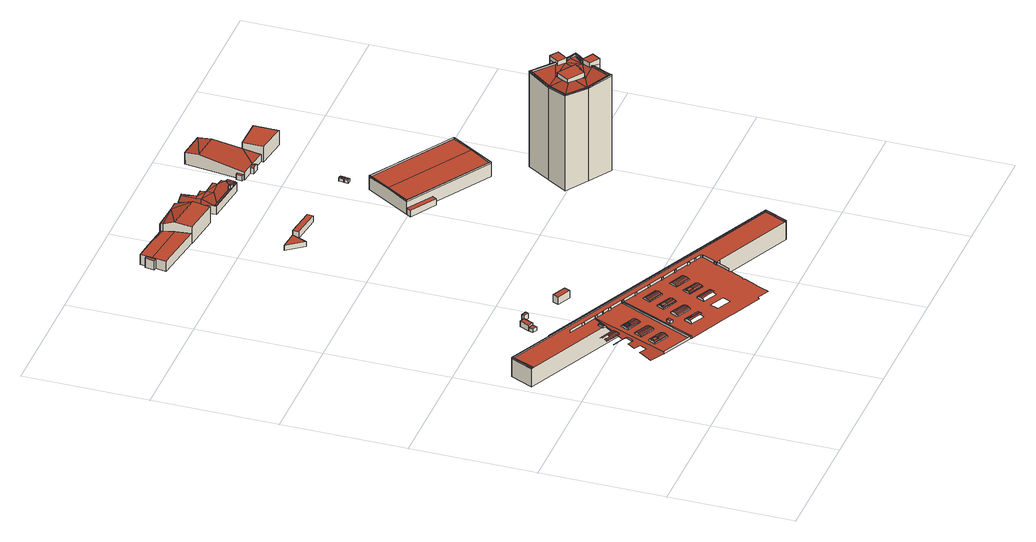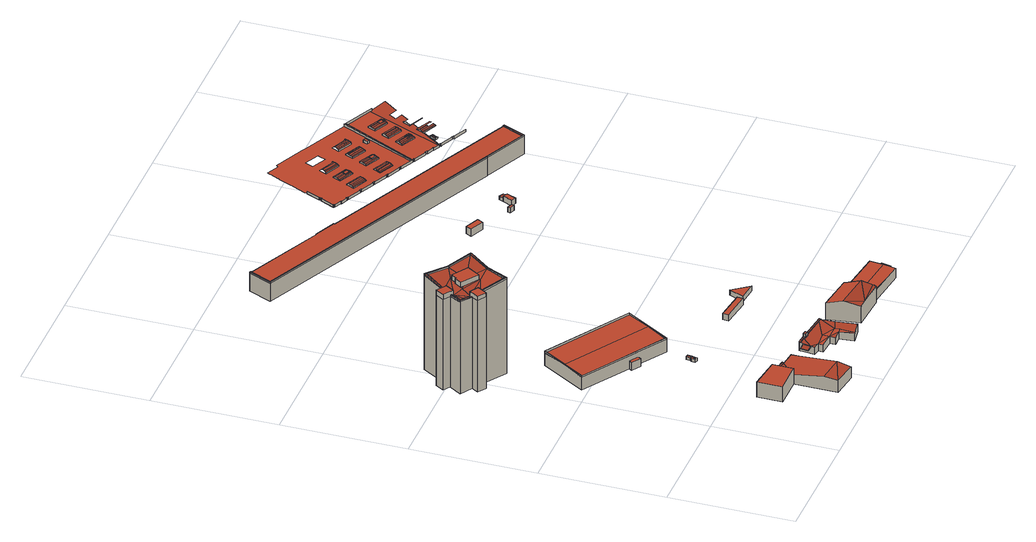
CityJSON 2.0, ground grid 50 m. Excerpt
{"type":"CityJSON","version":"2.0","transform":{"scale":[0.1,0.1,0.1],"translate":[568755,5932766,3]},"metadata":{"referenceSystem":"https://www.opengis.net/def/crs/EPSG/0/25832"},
"CityObjects":{
"building1":{"type":"Building","attributes":{"Grundfläche 2D":"6708.178450","Grundhöhe NN":"6.160"},"children":["building1-1","building1-2","building1-3","building1-4","building1-5","building1-6","building1-7","building1-8"],"geometry":[{"type":"MultiSurface","lod":"3","boundaries":[[[0,1,2,3,4]],[[5,6,7,8,9,10,11,12,13,14,4,3,15,16,17,18,19,20,21,22,23]],[[24,25,26,27]],[[28,29,30,31,32,33,34,35,36,24,27,37,38,39]],[[37,27,26,40]],[[21,20,41,42,43]],[[6,5,23,22,21,43,44,45,46,47,48,49]],[[50,51,52,25,24,36,53,54]],[[55,56,57,58]],[[59,35,34,60]],[[37,40,61,62,63,64,65,39,38]],[[36,35,59,53]],[[66,67,68,69,70,58,57,71]],[[18,56,55,72,19]],[[73,74,75,76,77,78,79,80]],[[28,81,82,29]],[[83,50,54,84]],[[71,85,86,66]],[[78,87,88,79]],[[63,83,84,64]],[[28,39,65,81]],[[85,77,76,86]],[[89,90,91,92,93,94,95,96,97,98]],[[60,99,82,81,65,64,84,54,53,59]],[[16,100,101,88,87]],[[18,17,16,87,78,77,85,71,57,56]],[[102,103,97,96]],[[103,104,98,97]],[[104,105,89,98]],[[102,96,95,106]],[[105,107,90,89]],[[107,108,91,90]],[[108,109,92,91]],[[92,109,110,93]],[[111,112,113,114]],[[115,116,117,118,119,120,121,122,123,124,125,126]],[[106,127,110,109,108,107,105,104,103,102]],[[128,114,113,129]],[[16,15,100]],[[130,128,129,131]],[[132,133,134,135,136,126,125,137]],[[131,138,139,130]],[[134,140,141,137,125,124,142,135]],[[143,123,122,144]],[[124,123,143,142]],[[145,146,147,148,149,150,116,115]],[[148,151,152,145,115,126,136,149]],[[1,153,154,2]],[[117,155,156,118]],[[157,158,159,160]],[[117,116,150,155]],[[100,15,161,162]],[[163,164,139,138,162,161]],[[165,166,167,168,169,170,171,172,173,174,175,176]],[[149,136,135,142,143,144,156,155,150]],[[161,15,177,163]],[[15,178,179,177]],[[172,180,181,182,183,173]],[[178,184,185,179]],[[174,186,187,188,189,190,191,176,175]],[[186,174,173,183,190,189]],[[153,1,160,159]],[[192,185,184,193]],[[193,184,178,15,3,2,154,194,195,196,197,198,199,200,201,202],[127,106,95,94,93,110],[156,144,122,121,120,119,118],[82,99,60,34,33,32,31,30,29]],[[165,176,191,203]],[[202,201,204,205]],[[193,202,205,192]],[[206,166,165,203]],[[201,200,207,204]],[[208,209,210,211,212,213,214,215,216,217]],[[218,207,200,199]],[[199,198,219,218]],[[220,215,214,221]],[[216,215,220,222]],[[223,219,198,197]],[[217,224,225,226,227,208]],[[197,196,228,223]],[[225,229,230,224,217,216,222,226]],[[211,231,232,212]],[[209,208,227,233,234,235]],[[235,236,237,234,233,238,210,209]],[[211,210,238,231]],[[239,240,241,242,243,244,245,246,247,248,249]],[[249,248,250,251]],[[220,221,252,253,232,231,238,233,227,226,222]],[[239,249,251,254]],[[255,228,196,195]],[[246,256,257,258,259,260,250,248,247]],[[261,245,244,262]],[[246,245,261,256]],[[263,264,265,266,267,240,239,254]],[[195,194,268,255]],[[154,153,159,158,269,270,271,268,194]],[[257,272,273,258]],[[269,274,275,270]],[[241,276,277,242]],[[272,266,265,273]],[[241,240,267,276]],[[278,279,280,281,282,283,284,285,286]],[[262,287,288,277,276,267,266,272,257,256,261]],[[289,290,286,285]],[[291,292,293,294,295,296,297,298,299,300,301,302]],[[303,275,274,304]],[[290,305,278,286]],[[305,306,279,278]],[[289,285,284,307]],[[306,308,280,279]],[[308,309,281,280]],[[309,310,282,281]],[[304,311,312,303]],[[282,310,313,283]],[[314,312,311,315]],[[299,316,317,318,319,300]],[[315,320,321,314]],[[291,322,323,292]],[[301,300,319,324,325,326]],[[326,327,328,325,324,329,302,301]],[[289,307,330,313,310,309,308,306,305,290]],[[291,302,329,322]],[[331,332,333,334,335,336,337,338,339,340,341,342]],[[340,343,344,341]],[[342,341,344,345]],[[346,321,320,347]],[[348,349,350,351,343,340,339,352,353]],[[352,339,338,354,353]],[[354,338,337,355]],[[356,357,358,359,360,331,342,345]],[[347,361,362,346]],[[363,362,361,364]],[[364,365,366,363]],[[332,367,368,333]],[[369,349,348,370]],[[358,369,370,359]],[[332,331,360,367]],[[371,372,373,374,375,376,377,378,379,380]],[[359,370,348,353,354,355,368,367,360]],[[381,382,375,374]],[[382,383,376,375]],[[366,365,384,385]],[[383,386,377,376]],[[381,374,373,387]],[[386,388,378,377]],[[388,389,379,378]],[[389,390,380,379]],[[380,390,391,371]],[[384,392,393,385]],[[394,393,392,395]],[[395,396,397,394]],[[398,399,400,401,402,403,404,405,406,407,408,409,410,411,412,413,414,415,416,396,395,392,384,365,364,361,347,320,315,311,304,274,269,158,157,417,418,419,420,421,422,423,424,425,426,427,428,429,430,431,432,433,434,435,436,437,438,439,440],[283,313,330,307,284],[288,287,262,244,243,242,277],[441,442,443,444,445],[355,337,336,335,334,333,368],[323,446,447,296,295,294,293,292],[232,253,252,221,214,213,212],[372,371,391,448,387,373],[206,449,450,169,168,167,166]],[[381,387,448,391,390,389,388,386,383,382]],[[451,397,396,416]],[[416,415,452,451]],[[453,452,415,414]],[[454,453,414,413]],[[455,454,413,412]],[[456,457,439,438]],[[412,411,458,455]],[[411,410,459,458]],[[440,439,457,460]],[[461,459,410,409]],[[460,462,398,440]],[[399,398,462,463]],[[464,461,409,408]],[[407,406,465,466]],[[408,407,466,464]],[[463,467,400,399]],[[406,405,468,465]],[[469,468,405,404]],[[404,403,470,469]],[[401,400,467,471]],[[403,402,472,470]],[[471,472,402,401]]],"semantics":{"surfaces":[{"type":"WallSurface"},{"type":"RoofSurface"}],"values":[0,1,1,0,1,0,0,1,1,0,1,1,1,0,1,0,1,1,1,1,1,1,0,0,0,0,1,1,1,0,1,1,1,0,0,0,0,0,1,0,1,0,1,0,1,1,1,0,0,0,1,1,0,0,0,0,0,1,0,1,1,1,0,1,1,0,0,0,0,0,0,0,0,1,0,1,0,1,0,1,1,1,0,1,0,1,0,1,0,1,1,0,0,1,0,0,1,1,0,0,1,0,0,1,1,0,1,1,1,0,0,0,1,0,0,1,1,0,1,0,1,1,0,1,1,0,1,0,0,0,0,1,1,1,0,0,1,1,0,1,0,1,1,1,0,0,0,0,1,0,0,0,0,0,0,0,0,0,0,0,0,0,0,0,0,0,0,0,0,0,0,0]}}]},
"building1-1":{"type":"BuildingInstallation","parents":["building1"],"geometry":[{"type":"MultiSurface","lod":"3","boundaries":[[[473,474,475,476,477]],[[26,25,52,475,474,473,61,40]],[[476,475,52,51]],[[83,63,62,477,476,51,50]],[[473,477,62,61]]],"semantics":{"surfaces":[{"type":"RoofSurface"},{"type":"WallSurface"}],"values":[0,1,1,1,1]}}]},
"building1-2":{"type":"BuildingInstallation","parents":["building1"],"geometry":[{"type":"MultiSurface","lod":"3","boundaries":[[[478,479,480]],[[481,480,479,482]],[[483,484,478]],[[478,485,479]],[[478,484,485]],[[486,484,483]],[[487,485,484,486]],[[482,479,485]],[[480,488,489,483,478]],[[489,490,486,483]],[[490,491,492,482,485,487,486]],[[492,493,488,480,481,482]]],"semantics":{"surfaces":[{"type":"RoofSurface"},{"type":"WallSurface"}],"values":[0,0,0,0,0,0,0,0,1,1,1,1]}}]},
"building1-3":{"type":"BuildingInstallation","parents":["building1"],"geometry":[{"type":"MultiSurface","lod":"3","boundaries":[[[132,494,495,133]],[[496,152,151,497]],[[494,132,137,141]],[[496,146,145,152]],[[494,141,140,495]],[[497,151,148,147]],[[140,134,495]],[[134,133,495]],[[496,497,147,146]]],"semantics":{"surfaces":[{"type":"RoofSurface"},{"type":"WallSurface"}],"values":[0,0,1,1,1,1,1,1,1]}}]},
"building1-4":{"type":"BuildingInstallation","parents":["building1"],"geometry":[{"type":"MultiSurface","lod":"3","boundaries":[[[498,499,500,501]],[[501,500,502,503]],[[499,498,504,505]],[[498,501,503,504]],[[500,499,505,502]]],"semantics":{"surfaces":[{"type":"RoofSurface"},{"type":"WallSurface"}],"values":[0,1,1,1,1]}}]},
"building1-5":{"type":"BuildingInstallation","parents":["building1"],"geometry":[{"type":"MultiSurface","lod":"3","boundaries":[[[506,507,181,180]],[[188,187,186,189]]],"semantics":{"surfaces":[{"type":"RoofSurface"}],"values":[0,0]}}]},
"building1-6":{"type":"BuildingInstallation","parents":["building1"],"geometry":[{"type":"MultiSurface","lod":"3","boundaries":[[[229,225,224,230]],[[237,236,235,234]]],"semantics":{"surfaces":[{"type":"RoofSurface"}],"values":[0,0]}}]},
"building1-7":{"type":"BuildingInstallation","parents":["building1"],"geometry":[{"type":"MultiSurface","lod":"3","boundaries":[[[508,509,510,511,512]],[[251,250,260,510,509,508,263,254]],[[510,260,259,511]],[[273,265,264,512,511,259,258]],[[508,512,264,263]]],"semantics":{"surfaces":[{"type":"RoofSurface"},{"type":"WallSurface"}],"values":[0,1,1,1,1]}}]},
"building1-8":{"type":"BuildingInstallation","parents":["building1"],"geometry":[{"type":"MultiSurface","lod":"3","boundaries":[[[513,514,515,516]],[[344,343,351,514,513,356,345]],[[515,514,351,350]],[[369,358,357,516,515,350,349]],[[513,516,357,356]]],"semantics":{"surfaces":[{"type":"RoofSurface"},{"type":"WallSurface"}],"values":[0,1,1,1,1]}}]},
"building2":{"type":"Building","attributes":{"Grundfläche 2D":"3.865322","Grundhöhe NN":"6.118"},"geometry":[{"type":"Solid","lod":"3","boundaries":[[[[517,518,519,520]],[[521,522,520,519]],[[522,523,517,520]],[[523,524,518,517]],[[524,521,519,518]],[[524,523,522,521]]]],"semantics":{"surfaces":[{"type":"RoofSurface"},{"type":"WallSurface"},{"type":"GroundSurface"}],"values":[[0,1,1,1,1,2]]}}]},
"building3":{"type":"Building","attributes":{"Grundfläche 2D":"8.880316","Grundhöhe NN":"6.103"},"geometry":[{"type":"Solid","lod":"3","boundaries":[[[[525,526,527,528]],[[529,521,528,527]],[[521,524,525,528]],[[524,530,526,525]],[[530,529,527,526]],[[530,524,521,529]]]],"semantics":{"surfaces":[{"type":"RoofSurface"},{"type":"WallSurface"},{"type":"GroundSurface"}],"values":[[0,1,1,1,1,2]]}}]},
"building4":{"type":"Building","attributes":{"Grundfläche 2D":"2.471407","Grundhöhe NN":"6.051"},"geometry":[{"type":"Solid","lod":"3","boundaries":[[[[531,532,533,534]],[[535,536,534,533]],[[536,537,531,534]],[[537,538,532,531]],[[538,535,533,532]],[[538,537,536,535]]]],"semantics":{"surfaces":[{"type":"RoofSurface"},{"type":"WallSurface"},{"type":"GroundSurface"}],"values":[[0,1,1,1,1,2]]}}]},
"building5":{"type":"Building","attributes":{"Grundfläche 2D":"1370.852630","Grundhöhe NN":"6.030"},"geometry":[{"type":"Solid","lod":"3","boundaries":[[[[539,540,541,542,543,544,545,546,547,548,549]],[[550,551,552,553,554,555,556,557,558,559]],[[553,560,541,540]],[[560,561,542,541]],[[561,562,543,542]],[[562,563,544,543]],[[563,564,545,544]],[[564,565,546,545]],[[565,557,547,546]],[[557,556,548,547]],[[549,548,556,555]],[[555,554,539,549]],[[540,539,554,553]],[[561,560,566,567]],[[562,561,567,568]],[[563,562,568,569]],[[564,563,569,570]],[[565,564,570,571]],[[572,573,559,558,557,565,571,574]],[[550,559,573,575]],[[551,550,575,576]],[[552,551,576,577]],[[560,553,552,577,566]],[[567,566,577,576,575,573,572,574,571,570,569,568]]]],"semantics":{"surfaces":[{"type":"RoofSurface"},{"type":"WallSurface"},{"type":"GroundSurface"}],"values":[[0,0,1,1,1,1,1,1,1,1,1,1,1,1,1,1,1,1,1,1,1,1,1,2]]}}]},
"building6":{"type":"Building","attributes":{"Grundfläche 2D":"15.863548","Grundhöhe NN":"5.768"},"geometry":[{"type":"Solid","lod":"3","boundaries":[[[[578,579,580,581]],[[582,583,581,580]],[[583,584,578,581]],[[584,585,579,578]],[[585,582,580,579]],[[585,584,583,582]]]],"semantics":{"surfaces":[{"type":"RoofSurface"},{"type":"WallSurface"},{"type":"GroundSurface"}],"values":[[0,1,1,1,1,2]]}}]},
"building7":{"type":"Building","attributes":{"Grundfläche 2D":"210.278236","Grundhöhe NN":"3.426"},"geometry":[{"type":"Solid","lod":"3","boundaries":[[[[586,587,588]],[[589,587,586,590,591,592]],[[593,594,592,591]],[[595,596,597,598]],[[590,586,588,599,600]],[[598,601,602,593,591,590,600,603,595]],[[594,593,602,604]],[[589,592,594,604,605]],[[587,589,605,606]],[[588,587,606,599]],[[596,595,603,607]],[[597,596,607,608]],[[598,597,608,601]],[[608,607,603,600,599,606,605,604,602,601]]]],"semantics":{"surfaces":[{"type":"RoofSurface"},{"type":"WallSurface"},{"type":"GroundSurface"}],"values":[[0,0,0,0,1,1,1,1,1,1,1,1,1,2]]}}]},
"building8":{"type":"Building","attributes":{"Grundfläche 2D":"24.432300","Grundhöhe NN":"3.623"},"geometry":[{"type":"Solid","lod":"3","boundaries":[[[[609,610,611]],[[612,613,611,610]],[[613,614,609,611]],[[614,612,610,609]],[[614,613,612]]]],"semantics":{"surfaces":[{"type":"RoofSurface"},{"type":"WallSurface"},{"type":"GroundSurface"}],"values":[[0,1,1,1,2]]}}]},
"building9":{"type":"Building","attributes":{"Grundfläche 2D":"185.145483","Grundhöhe NN":"3.407"},"geometry":[{"type":"Solid","lod":"3","boundaries":[[[[615,616,617]],[[618,616,615]],[[619,620,621,616,618]],[[622,623,615,624]],[[618,615,623]],[[617,616,621,625,626]],[[624,615,617,626,627]],[[605,623,622,624,627,628]],[[629,620,619,618,623,605,604]],[[621,620,629,625]],[[604,605,628,627,626,625,629]]]],"semantics":{"surfaces":[{"type":"RoofSurface"},{"type":"WallSurface"},{"type":"GroundSurface"}],"values":[[0,0,0,0,0,1,1,1,1,1,2]]}}]},
"building10":{"type":"Building","attributes":{"Grundfläche 2D":"29.291908","Grundhöhe NN":"3.608"},"geometry":[{"type":"Solid","lod":"3","boundaries":[[[[630,631,632,633]],[[634,635,633,632]],[[635,636,630,633]],[[636,637,631,630]],[[637,634,632,631]],[[637,636,635,634]]]],"semantics":{"surfaces":[{"type":"RoofSurface"},{"type":"WallSurface"},{"type":"GroundSurface"}],"values":[[0,1,1,1,1,2]]}}]},
"building11":{"type":"Building","attributes":{"Grundfläche 2D":"190.289963","Grundhöhe NN":"3.501"},"children":["building11-1","building11-2"],"geometry":[{"type":"MultiSurface","lod":"3","boundaries":[[[638,639,640,641]],[[642,643,644,645]],[[646,647,648]],[[649,647,646,650,651,652]],[[653,654,655,656,657,658,659,660,649,652,661,662]],[[663,659,658,664]],[[665,660,659]],[[666,667,660]],[[660,667,649]],[[668,667,669]],[[668,670,647,667]],[[649,667,647]],[[647,670,671,672,648]],[[671,670,668]],[[671,668,673]],[[652,651,643,642,662,661]],[[651,650,644,643]],[[641,640,645,644,650,674]],[[674,664,638,641]],[[657,656,639,638,664,658]],[[656,655,675,639]],[[676,675,655,654,653]],[[676,653,662,642]],[[650,646,648,677,678]],[[674,650,678,679]],[[680,681,665,659,663,664,674,679,682]],[[660,665,681,683]],[[666,660,683,684]],[[667,666,684,685]],[[667,685,686,669]],[[668,669,686,687]],[[648,672,688,677]],[[673,668,687,689]],[[672,671,673,689,688]],[[686,685,684,683,681,680,682,679,678,677,688,689,687]]],"semantics":{"surfaces":[{"type":"RoofSurface"},{"type":"WallSurface"},{"type":"GroundSurface"}],"values":[0,0,0,0,0,0,0,0,0,0,0,0,0,0,0,1,1,1,1,1,1,1,1,1,1,1,1,1,1,1,1,1,1,1,2]}}]},
"building11-1":{"type":"BuildingInstallation","parents":["building11"],"geometry":[{"type":"MultiSurface","lod":"3","boundaries":[[[690,691,692,693,694,695,696]],[[676,642,645,690,696,695]],[[645,640,691,690]],[[640,639,675,693,692,691]],[[693,675,676,695,694]]],"semantics":{"surfaces":[{"type":"RoofSurface"},{"type":"WallSurface"}],"values":[0,1,1,1,1]}}]},
"building11-2":{"type":"BuildingInstallation","parents":["building11"],"geometry":[{"type":"MultiSurface","lod":"3","boundaries":[[[697,698,699,700]],[[701,702,700,699]],[[702,703,697,700]],[[703,704,698,697]],[[704,701,699,698]],[[704,703,702,701]]],"semantics":{"surfaces":[{"type":"RoofSurface"},{"type":"WallSurface"},{"type":"OuterCeilingSurface"}],"values":[0,1,1,1,1,2]}}]},
"building12":{"type":"Building","attributes":{"Grundfläche 2D":"2.262219","Grundhöhe NN":"3.747"},"geometry":[{"type":"Solid","lod":"3","boundaries":[[[[705,706,707,708]],[[709,705,708,710]],[[710,708,707,711,712]],[[709,710,712,713]],[[706,705,709,713,714]],[[707,706,714,711]],[[712,711,714,713]]]],"semantics":{"surfaces":[{"type":"RoofSurface"},{"type":"WallSurface"},{"type":"GroundSurface"}],"values":[[0,0,1,1,1,1,2]]}}]},
"building13":{"type":"Building","attributes":{"Grundfläche 2D":"891.995145","Grundhöhe NN":"3.631"},"children":["building13-1","building13-2"],"geometry":[{"type":"Solid","lod":"3","boundaries":[[[[715,716,717,718,719,720]],[[721,722,718,717,716,715,723,724]],[[725,726,727,728]],[[729,730,731,732,733,734,735]],[[725,728,736,737]],[[726,725,737,738]],[[727,726,738,739]],[[740,735,734,733,741,742]],[[743,730,729,735,740,744]],[[731,730,743,745]],[[727,739,746,720,719,747,736,728]],[[723,715,720,746,748]],[[732,731,745,749,722,721,724,723,748,741,733]],[[747,719,718,722,749]],[[749,745,743,744,740,742,741,748,746,739,738,737,736,747]]]],"semantics":{"surfaces":[{"type":"RoofSurface"},{"type":"WallSurface"},{"type":"GroundSurface"}],"values":[[0,0,0,0,1,1,1,1,1,1,1,1,1,1,2]]}}]},
"building13-1":{"type":"BuildingInstallation","parents":["building13"],"geometry":[{"type":"MultiSurface","lod":"3","boundaries":[[[750,751,752,753,754,755]],[[719,720,752,751]],[[715,723,753,752,720]],[[756,716,757,755,754]],[[757,758,750,755]]],"semantics":{"surfaces":[{"type":"RoofSurface"},{"type":"WallSurface"}],"values":[0,1,1,1,1]}}]},
"building13-2":{"type":"BuildingInstallation","parents":["building13"],"geometry":[{"type":"MultiSurface","lod":"3","boundaries":[[[759,760,751,750,761,754,753,762]],[[758,717,763,761,750]],[[763,756,754,761]],[[723,724,721,722,760,759,762,753]],[[718,719,751,760,722]]],"semantics":{"surfaces":[{"type":"RoofSurface"},{"type":"WallSurface"}],"values":[0,1,1,1,1]}}]},
"building14":{"type":"Building","attributes":{"Grundfläche 2D":"2.412884","Grundhöhe NN":"3.636"},"geometry":[{"type":"Solid","lod":"3","boundaries":[[[[764,765,766]],[[764,766,767]],[[768,767,769]],[[764,767,768]],[[766,765,770,771]],[[769,767,766,771,772]],[[768,769,772,773]],[[770,765,764,768,773]],[[772,771,770,773]]]],"semantics":{"surfaces":[{"type":"RoofSurface"},{"type":"WallSurface"},{"type":"GroundSurface"}],"values":[[0,0,0,0,1,1,1,1,2]]}}]},
"building15":{"type":"Building","attributes":{"Grundfläche 2D":"299.172732","Grundhöhe NN":"3.530"},"geometry":[{"type":"Solid","lod":"3","boundaries":[[[[774,775,776,777]],[[778,779,780,781]],[[782,779,778,783]],[[784,785,786]],[[785,787,786]],[[785,788,789,790,791,787]],[[792,791,790]],[[777,776,793,794]],[[774,777,794,795]],[[775,774,795,796]],[[781,780,797,798]],[[783,778,781,798,799]],[[782,783,799,800]],[[784,786,801,802]],[[775,796,803,789,788,785,784,802,793,776]],[[779,782,800,804,792,790,789,803,797,780]],[[786,787,791,792,804,801]],[[796,795,794,793,802,801,804,800,799,798,797,803]]]],"semantics":{"surfaces":[{"type":"RoofSurface"},{"type":"WallSurface"},{"type":"GroundSurface"}],"values":[[0,0,0,0,0,0,0,1,1,1,1,1,1,1,1,1,1,2]]}}]},
"building16":{"type":"Building","attributes":{"Grundfläche 2D":"483.539972","Grundhöhe NN":"4.023"},"children":["building16-1"],"geometry":[{"type":"MultiSurface","lod":"3","boundaries":[[[805,806,807,808,809,810,811,812]],[[813,814,815,816,817,818,819,820]],[[821,822,823,824,825,826,827,828,829,830]],[[831,832,833,834]],[[835,836,832]],[[836,837,832]],[[837,833,832]],[[838,839,836]],[[836,839,840,837]],[[838,841,842,839]],[[838,843,844,841]],[[845,846,843]],[[846,844,843]],[[846,847,848,849,844]],[[848,847,850,851,852]],[[853,854,850]],[[854,851,850]],[[854,855,856,857,851]],[[858,859,860,861,862,863]],[[864,865,866,867,868,869]],[[869,868,870,871,862,861]],[[870,871,870,872]],[[873,874,861,860,859]],[[861,874,873,875,876,877]],[[876,878,879]],[[880,879,878,881]],[[879,880,882,861]],[[879,861,877,876]],[[883,884,885]],[[886,883,885,887]],[[888,883,886,889,890]],[[891,892,893,894,895]],[[894,896,895]],[[897,898,899,900,886,887,896,894]],[[901,902,892,891,903,904]],[[905,901,904,864,869]],[[906,905,869]],[[907,908,909,906,869,861,900,910,911,912]],[[861,882,913,900]],[[900,899,910]],[[913,889,886,900]],[[862,871,807,806,863]],[[872,914,810,809,808,807,871,870,856,855]],[[914,915,811,810]],[[859,916,917,858,863,806,805,812,811,915]],[[894,893,820,819,898,897]],[[814,813,820,893,892,902,901,905,906,909,815]],[[909,908,816,815]],[[908,907,817,816]],[[912,911,818,817,907]],[[911,910,899,898,819,818]],[[890,823,822,821,918,919,831,834,888]],[[890,889,913,882,826,825,824,823]],[[882,880,881,920,921,878,922,830,829,828,827,826]],[[821,830,922,918]],[[919,923,835,832,831]],[[923,924,838,836,835]],[[924,925,845,843,838]],[[925,926,847,846,845]],[[926,927,853,850,847]],[[927,872,855,854,853]],[[867,866,851,857,856,870,868]],[[864,904,848,852,851,866,865]],[[904,903,891,844,849,848]],[[841,844,891,895]],[[895,896,887,839,842,841]],[[840,839,887,885]],[[837,840,885,884]],[[884,883,888,834,833,837]],[[914,872,928,929]],[[915,914,929,930]],[[875,873,859,931,932]],[[872,927,933,928]],[[859,915,930,931]],[[878,876,875,932,934]],[[918,922,935,936]],[[922,878,934,935]],[[919,918,936,937]],[[923,919,937,938]],[[924,923,938,939]],[[925,924,939,940]],[[926,925,940,941]],[[927,926,941,933]],[[935,934,932,931,930,929,928,933,941,940,939,938,937,936]]],"semantics":{"surfaces":[{"type":"RoofSurface"},{"type":"WallSurface"},{"type":"GroundSurface"}],"values":[0,0,0,0,0,0,0,0,0,0,0,0,0,0,0,0,0,0,0,0,0,0,0,0,0,0,0,0,0,0,0,0,0,0,0,0,0,0,0,0,0,1,1,1,1,1,1,1,1,1,1,1,1,1,1,1,1,1,1,1,1,1,1,1,1,1,1,1,1,1,1,1,1,1,1,1,1,1,1,1,1,1,1,2]}}]},
"building16-1":{"type":"BuildingInstallation","parents":["building16"],"geometry":[{"type":"MultiSurface","lod":"3","boundaries":[[[920,942,921]],[[943,944,945,942]],[[945,921,942]],[[946,947,944]],[[947,945,944]],[[948,916,946]],[[916,947,946]],[[917,916,948]],[[949,945,947]],[[881,879,942,920]],[[879,877,950,944,943,942]],[[860,858,917,948,946,944,950,874]],[[859,873,875,949,947,916]],[[875,876,878,921,945,949]]],"semantics":{"surfaces":[{"type":"RoofSurface"},{"type":"WallSurface"}],"values":[0,0,0,0,0,0,0,0,0,1,1,1,1,1]}}]},
"building17":{"type":"Building","attributes":{"Grundfläche 2D":"115.460341","Grundhöhe NN":"3.489"},"geometry":[{"type":"Solid","lod":"3","boundaries":[[[[951,952,953,954,955]],[[953,952,956,957]],[[958,955,954,953,957,959]],[[951,955,958,960]],[[952,951,960,956]],[[959,957,956,960,958]]]],"semantics":{"surfaces":[{"type":"RoofSurface"},{"type":"WallSurface"},{"type":"GroundSurface"}],"values":[[0,1,1,1,1,2]]}}]}
},
"vertices":[
[157,232,186],[282,174,186],[282,174,175],[162,229,175],[157,232,175],[196,370,176],[195,367,176],[173,377,178],[152,347,178],[180,334,176],[169,312,177],[165,303,177],[131,319,179],[90,263,180],[153,233,176],[298,546,175],[238,460,176],[225,432,176],[224,429,176],[214,433,177],[194,405,177],[209,398,176],[207,393,176],[201,381,176],[211,294,184],[215,292,184],[218,297,185],[213,299,185],[221,315,180],[221,315,175],[217,306,175],[216,305,175],[213,299,175],[208,287,175],[207,284,175],[207,284,180],[208,287,182],[216,305,184],[217,306,184],[219,311,182],[221,303,184],[149,426,177],[149,426,179],[209,398,179],[207,393,182],[204,387,183],[201,381,184],[199,376,183],[196,370,182],[195,367,179],[235,282,184],[235,281,184],[215,290,184],[268,260,182],[271,266,184],[164,457,178],[224,429,178],[225,432,181],[165,460,181],[267,257,180],[267,257,175],[221,304,184],[241,295,184],[241,293,184],[276,277,184],[279,283,182],[193,455,182],[192,453,182],[172,463,182],[173,464,182],[168,466,182],[228,438,182],[164,457,177],[178,475,182],[179,476,182],[198,467,182],[198,466,182],[233,450,182],[236,455,181],[176,483,181],[173,477,182],[281,288,180],[281,288,175],[238,287,185],[273,271,185],[230,444,183],[195,460,183],[238,460,178],[178,488,178],[243,362,183],[246,368,182],[248,374,181],[251,379,178],[251,379,175],[238,351,175],[236,348,175],[236,348,178],[238,351,181],[240,357,182],[268,260,175],[235,462,176],[178,488,176],[296,320,178],[298,323,181],[300,329,182],[303,334,183],[296,320,175],[306,340,182],[308,346,181],[310,351,178],[310,351,175],[180,604,186],[180,604,175],[236,578,175],[236,578,186],[274,430,182],[277,436,181],[279,441,178],[279,441,175],[274,430,175],[271,424,175],[266,413,175],[265,409,175],[265,409,178],[266,413,181],[269,419,182],[271,424,183],[298,323,175],[235,576,186],[235,576,175],[243,572,186],[243,572,175],[274,420,183],[294,410,183],[293,408,182],[329,391,182],[331,396,183],[273,417,182],[244,574,175],[244,574,186],[292,407,182],[273,416,182],[326,385,181],[325,382,178],[325,382,175],[278,428,182],[279,430,182],[299,421,182],[298,419,182],[334,402,182],[337,408,181],[297,416,183],[277,425,183],[426,487,180],[426,487,175],[339,413,178],[339,413,175],[287,171,175],[432,484,175],[432,484,180],[287,171,186],[299,549,175],[298,549,175],[299,549,186],[298,549,186],[392,233,181],[392,233,175],[388,224,175],[387,223,175],[377,202,175],[377,202,181],[379,205,184],[382,211,185],[384,217,186],[387,223,185],[388,224,185],[390,228,184],[298,546,186],[306,542,175],[306,542,186],[386,209,185],[406,200,185],[442,184,185],[444,189,186],[307,545,175],[307,545,186],[392,220,185],[392,222,185],[412,213,185],[411,211,185],[447,195,185],[450,201,184],[333,532,186],[333,532,175],[425,487,175],[426,490,175],[371,515,175],[370,513,175],[362,517,175],[363,519,175],[336,531,175],[335,529,175],[332,530,175],[452,205,181],[335,529,186],[332,530,186],[452,205,175],[336,531,186],[414,280,185],[417,286,184],[419,292,182],[421,297,180],[421,297,175],[408,269,175],[407,266,175],[407,266,180],[408,269,182],[411,275,184],[363,519,186],[362,517,186],[467,238,180],[467,238,175],[468,241,182],[370,513,186],[448,258,184],[468,249,184],[471,247,184],[474,252,185],[371,515,186],[467,247,184],[447,257,184],[481,269,180],[481,269,175],[476,258,184],[473,260,184],[453,269,184],[453,270,184],[473,261,184],[479,264,182],[446,349,182],[448,355,180],[451,360,178],[451,360,175],[440,338,175],[436,329,175],[436,329,178],[438,332,180],[440,337,181],[440,338,182],[443,343,182],[445,336,182],[447,341,182],[471,247,175],[479,264,175],[450,347,182],[426,490,186],[498,304,180],[500,310,182],[465,327,182],[464,325,181],[444,335,181],[496,301,178],[496,301,175],[451,348,181],[471,339,181],[470,338,182],[506,321,182],[508,327,180],[425,487,186],[433,484,175],[433,484,186],[426,487,186],[503,315,182],[467,332,182],[434,486,175],[434,486,186],[511,332,178],[511,332,175],[470,402,182],[473,407,182],[475,413,182],[478,419,180],[480,424,178],[480,424,175],[466,393,175],[466,393,178],[467,396,180],[498,304,175],[500,310,175],[526,365,178],[527,368,180],[548,238,180],[548,238,175],[543,228,175],[540,222,175],[535,210,175],[533,207,175],[533,207,180],[535,210,183],[538,216,184],[540,222,185],[543,228,184],[546,234,183],[489,460,186],[489,460,175],[530,374,182],[533,379,182],[526,365,175],[535,385,182],[538,391,180],[540,396,178],[488,458,175],[488,458,186],[540,396,175],[497,454,186],[497,454,175],[574,200,184],[594,190,184],[598,189,184],[600,194,185],[498,456,175],[498,456,186],[608,210,180],[608,210,175],[603,200,184],[599,202,184],[579,211,184],[580,212,184],[600,203,184],[606,206,183],[530,374,175],[575,296,180],[577,301,178],[577,301,175],[569,285,175],[567,279,175],[564,273,175],[563,270,175],[563,270,178],[564,273,180],[567,279,182],[569,285,182],[572,291,182],[571,277,182],[574,283,182],[576,289,182],[553,431,186],[553,431,175],[627,252,182],[591,268,182],[591,267,181],[571,276,181],[588,262,180],[624,245,180],[623,242,178],[623,242,175],[577,290,181],[597,281,181],[596,279,182],[632,263,182],[635,269,180],[552,429,175],[552,429,186],[560,425,186],[560,425,175],[561,427,175],[561,427,186],[637,273,178],[637,273,175],[594,273,182],[629,257,182],[606,364,175],[604,359,175],[592,333,175],[592,333,178],[593,336,180],[596,342,182],[599,348,182],[601,354,182],[604,359,180],[606,364,178],[652,305,178],[653,308,180],[656,315,182],[617,401,175],[617,401,186],[659,320,182],[652,305,175],[661,326,182],[664,332,180],[666,336,178],[666,336,175],[616,399,175],[616,399,186],[623,395,186],[623,395,175],[624,398,175],[624,398,186],[782,251,175],[784,250,175],[810,305,175],[808,306,175],[809,309,175],[806,311,175],[807,313,175],[781,325,175],[780,323,175],[776,325,175],[778,327,175],[752,339,175],[750,336,175],[742,340,175],[744,343,175],[688,369,175],[687,366,175],[679,370,175],[680,372,175],[471,86,175],[490,77,175],[615,20,175],[620,29,175],[672,5,175],[677,16,175],[675,17,175],[676,20,175],[678,19,175],[693,50,175],[690,52,175],[694,58,175],[694,60,175],[697,59,175],[722,114,175],[720,115,175],[724,124,175],[726,123,175],[752,178,175],[750,179,175],[753,187,175],[756,186,175],[781,241,175],[779,242,175],[578,147,175],[564,116,175],[504,144,175],[506,147,175],[519,175,175],[595,183,175],[593,179,175],[656,315,175],[442,184,175],[437,174,175],[680,372,186],[679,370,186],[687,366,186],[688,369,186],[744,343,186],[756,186,186],[781,241,186],[742,340,186],[750,336,186],[779,242,186],[752,339,186],[782,251,186],[784,250,186],[778,327,186],[780,323,186],[776,325,186],[810,305,186],[781,325,186],[807,313,186],[806,311,186],[808,306,186],[809,309,186],
[221,304,185],[221,303,185],[215,290,185],[235,281,185],[241,295,185],
[251,510,183],[258,513,184],[256,522,183],[261,520,183],[267,517,183],[245,498,183],[253,501,184],[261,505,183],[256,493,183],[258,498,183],[256,522,176],[245,498,176],[256,493,176],[258,498,176],[267,517,176],[261,520,176],
[273,416,183],[292,407,183],[279,430,183],[299,421,183],
[365,271,186],[373,288,186],[362,293,186],[354,276,186],[362,293,175],[354,276,175],[365,271,175],[373,288,175],
[386,208,185],[406,199,185],
[451,348,184],[445,336,184],[444,335,184],[464,325,184],[471,339,184],
[577,290,183],[571,276,183],[591,267,183],[597,281,183],
[360,796,47],[367,813,47],[348,821,47],[341,805,47],[348,821,31],[341,805,31],[360,796,31],[367,813,31],
[367,813,55],[385,852,55],[366,860,55],[348,821,55],[366,860,31],[385,852,31],
[426,851,53],[431,861,53],[412,870,53],[407,860,53],[412,870,31],[407,860,31],[426,851,31],[431,861,31],
[1263,216,113],[1223,127,113],[1228,125,113],[1270,217,113],[224,702,113],[223,700,113],[42,784,113],[1,693,113],[6,690,113],[6,691,113],[45,779,113],[818,311,109],[904,272,109],[905,273,109],[1223,127,109],[1263,216,109],[45,779,109],[6,691,109],[6,690,109],[8,689,109],[819,315,109],[1228,125,109],[1270,217,109],[224,702,109],[223,700,109],[42,784,109],[1,693,109],[1228,125,30],[1270,217,30],[224,702,30],[223,700,30],[42,784,30],[1,693,30],[8,689,30],[819,315,30],[6,690,30],[818,311,30],[904,272,30],[905,273,30],
[608,752,60],[619,775,60],[563,801,60],[552,777,60],[563,801,28],[552,777,28],[608,752,28],[619,775,28],
[417,2317,47],[521,2298,47],[520,2304,47],[523,2298,47],[348,2326,47],[341,2276,49],[531,2254,49],[334,2220,47],[541,2192,47],[345,2301,45],[335,2302,45],[329,2264,45],[340,2263,45],[520,2304,4],[348,2326,4],[340,2263,4],[334,2220,4],[345,2301,4],[541,2192,4],[523,2298,4],[521,2298,4],[335,2302,4],[329,2264,4],
[652,1787,28],[679,1848,28],[603,1855,28],[679,1848,6],[603,1855,6],[652,1787,6],
[633,2303,75],[681,2236,92],[670,2302,75],[531,2254,92],[541,2192,76],[542,2189,75],[691,2170,75],[523,2301,77],[523,2298,78],[525,2309,75],[691,2170,4],[670,2302,4],[525,2309,4],[523,2301,4],[542,2189,4],
[816,1815,33],[819,1839,33],[699,1855,33],[696,1831,33],[699,1855,6],[696,1831,6],[816,1815,6],[819,1839,6],
[920,2152,45],[885,2156,45],[884,2149,45],[919,2145,45],[870,2158,45],[753,2173,45],[752,2166,45],[869,2151,45],[751,2173,42],[785,2237,36],[744,2224,39],[840,2208,37],[752,2166,42],[753,2173,42],[764,2171,42],[870,2162,41],[874,2161,41],[885,2160,41],[885,2156,42],[886,2156,42],[890,2156,42],[925,2193,38],[899,2213,36],[865,2159,42],[870,2158,42],[921,2161,41],[920,2152,42],[926,2208,36],[901,2233,36],[840,2237,36],[800,2259,36],[839,2260,34],[782,2256,36],[784,2316,36],[734,2310,40],[793,2317,36],[919,2145,42],[885,2160,45],[870,2162,45],[744,2224,5],[752,2166,5],[919,2145,5],[921,2161,5],[926,2208,5],[920,2152,5],[899,2213,5],[901,2233,5],[840,2237,5],[839,2260,5],[800,2259,5],[734,2310,5],[793,2317,5],
[869,2151,59],[884,2149,59],[885,2156,57],[885,2160,56],[874,2161,56],[870,2162,56],[870,2158,57],
[943,2159,31],[947,2190,31],[925,2193,37],[921,2161,37],[925,2193,29],[921,2161,29],[943,2159,29],[947,2190,29],
[1106,1775,22],[1113,1774,20],[1115,1791,20],[1108,1792,22],[1099,1776,20],[1101,1792,20],[1115,1791,7],[1101,1792,7],[1099,1776,7],[1113,1774,7],
[1372,1390,65],[1371,1390,65],[1033,1601,65],[1032,1602,65],[973,1507,61],[1314,1295,61],[1200,1618,61],[1086,1689,61],[1427,1477,61],[1202,1617,61],[963,1487,34],[1067,1423,34],[1078,1442,34],[975,1506,34],[1209,1630,40],[1208,1630,40],[1200,1618,40],[1202,1617,40],[1236,1596,40],[1243,1607,40],[1243,1608,40],[975,1506,6],[963,1487,6],[1067,1423,6],[1078,1442,6],[1243,1608,6],[1236,1596,6],[1243,1607,6],[1208,1630,6],[1209,1630,6],[1200,1618,6],[1314,1295,6],[973,1507,6],[1427,1477,6],[1086,1689,6],
[975,1507,68],[973,1507,68],[1314,1295,68],[1427,1477,68],[1425,1477,68],[1313,1297,68],[1425,1477,61],[1313,1297,61],[975,1507,61],
[1200,1618,68],[1086,1689,68],[1087,1687,68],[1202,1617,68],[1087,1687,61],
[1112,1813,22],[1106,1814,19],[1103,1797,20],[1109,1796,22],[1120,1812,19],[1117,1795,20],[1106,1814,6],[1103,1797,6],[1117,1795,6],[1120,1812,6],
[992,2149,27],[1004,2148,27],[1007,2173,27],[995,2174,27],[1064,2123,34],[1065,2135,34],[1050,2137,30],[1049,2125,30],[1080,2133,30],[1079,2121,30],[1033,2385,55],[1026,2329,63],[1138,2371,57],[1138,2317,63],[1007,2173,42],[1003,2143,38],[1065,2135,37],[1137,2199,47],[1136,2125,36],[1007,2173,5],[995,2174,5],[992,2149,5],[1004,2148,5],[1050,2137,5],[1049,2125,5],[1079,2121,5],[1080,2133,5],[1138,2371,5],[1033,2385,5],[1003,2143,5],[1136,2125,5],
[1563,1018,428],[1556,1023,428],[1535,989,429],[1541,985,429],[1546,982,429],[1574,964,430],[1595,997,430],[1568,1015,429],[1403,1027,433],[1405,1026,433],[1466,986,433],[1481,1010,433],[1486,1007,433],[1504,1035,433],[1434,1080,433],[1401,1028,433],[1535,1143,430],[1517,1116,429],[1509,1104,428],[1539,1085,428],[1541,1083,428],[1543,1082,428],[1544,1084,428],[1547,1089,428],[1551,1095,429],[1568,1122,430],[1517,1116,418],[1420,1179,429],[1510,1114,419],[1514,1111,418],[1415,1182,430],[1411,1177,429],[1416,1174,429],[1355,1088,418],[1361,1088,419],[1416,1173,429],[1359,1085,418],[1360,1085,418],[1305,1010,430],[1310,1007,430],[1302,1005,430],[1307,1002,430],[1394,947,418],[1397,952,418],[1315,1004,429],[1481,891,429],[1484,896,429],[1479,900,428],[1487,888,430],[1490,893,429],[1546,982,416],[1541,985,416],[1487,900,428],[1563,1018,407],[1568,1015,407],[1563,1019,407],[1554,1025,407],[1552,1017,408],[1556,1023,407],[1400,950,414],[1479,900,423],[1484,896,423],[1487,900,423],[1539,981,412],[1458,978,412],[1541,985,411],[1535,989,411],[1546,982,412],[1595,1058,412],[1581,1047,411],[1599,1064,413],[1594,1067,413],[1589,1062,412],[1551,1095,410],[1568,1076,410],[1544,1084,407],[1547,1089,409],[1543,1082,407],[1510,1114,413],[1416,1174,423],[1416,1173,423],[1429,1087,412],[1361,1088,414],[1514,1111,413],[1539,1085,407],[1509,1104,412],[1310,1007,426],[1403,1027,418],[1401,1028,418],[1416,1053,414],[1359,1085,415],[1360,1085,415],[1432,1077,413],[1434,1080,412],[1494,1042,412],[1514,1044,412],[1431,1009,414],[1405,1026,417],[1315,1004,425],[1397,952,415],[1455,994,412],[1463,988,412],[1486,1007,411],[1481,1010,412],[1466,986,411],[1503,1036,412],[1504,1035,412],[1494,1019,411],[1541,1083,407],[1574,964,407],[1595,997,407],[1568,1015,413],[1563,1018,413],[1535,1143,413],[1517,1116,413],[1547,1089,412],[1551,1095,412],[1568,1122,413],[1415,1182,424],[1355,1088,415],[1302,1005,427],[1394,947,415],[1487,888,424],[1546,982,10],[1574,964,10],[1595,997,10],[1568,1015,10],[1599,1064,10],[1487,888,10],[1551,1095,10],[1568,1122,10],[1535,1143,10],[1517,1116,10],[1415,1182,10],[1355,1088,10],[1302,1005,10],[1394,947,10],
[1568,1076,415],[1589,1062,418],[1590,1062,418],[1594,1067,418],[1581,1047,417],[1595,1058,418],[1563,1019,413],[1599,1064,418],[1590,1062,412],
[1261,2098,69],[1262,2198,69],[1137,2199,73],[1136,2116,73],[1136,2115,73],[1262,2198,5],[1137,2199,5],[1136,2115,5],[1136,2116,5],[1261,2098,5]
]}
